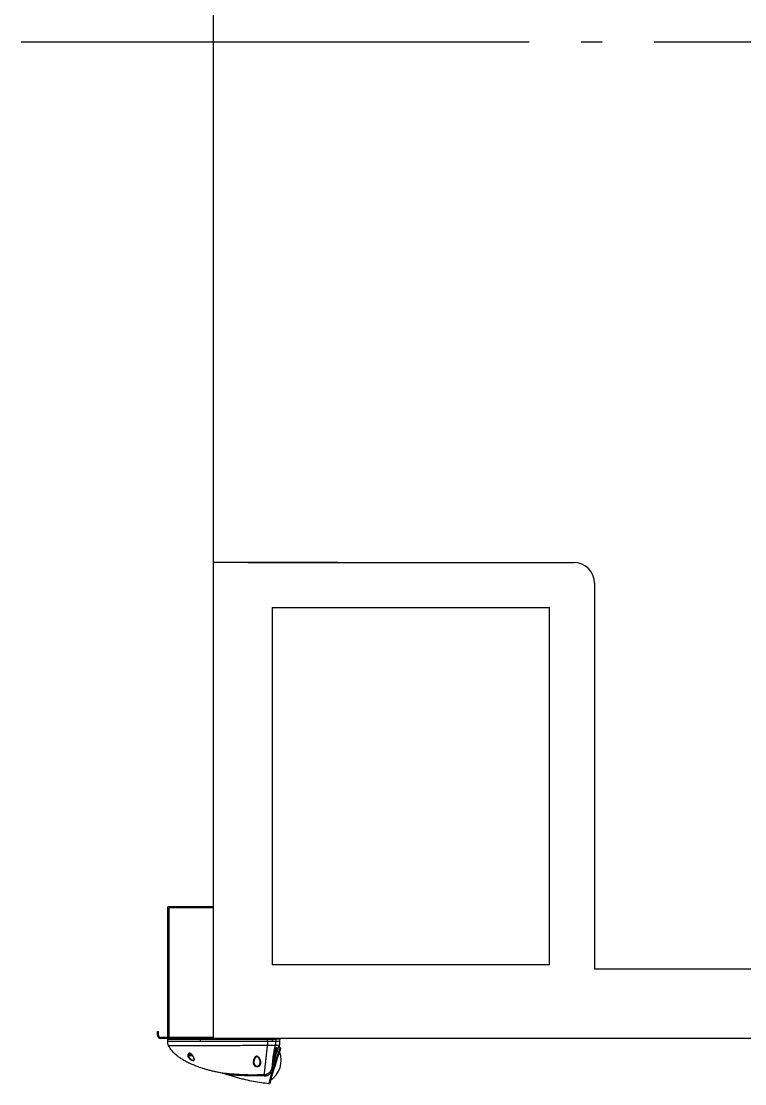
# Model space of a CAD drawing. Extents: x 39751 to 116307, y -36149 to -14965.
# Drawn here: x 90579 to 91622, y -34260 to -32729 of the extents above; entities that cross this region are included whole.
import ezdxf

# ---------------------------------------------------------------- set-up
doc = ezdxf.new("R2010")
doc.units = 0
doc.header["$LTSCALE"] = 1500
doc.linetypes.add('CENTER2', pattern=[0.72, 0.6, -0.05, 0.02, -0.05])
doc.linetypes.add('GEN3A', pattern=[3.125, 2.25, -0.875])
for name, color, linetype in [('01', 7, 'Continuous'), ('3A', 6, 'GEN3A'), ('confine0', 7, 'Continuous'), ('confine7', 4, 'CENTER2')]:
    doc.layers.add(name, color=color, linetype=linetype)
doc.layers.add('粗实线', color=3, linetype='Continuous', lineweight=30)

msp = doc.modelspace()

# ---------------------------------------------------------------- linework, layer by layer
for p, q in [((90855.7, -34005), (90790.7, -34005)), ((90790.7, -34193.5), (90790.7, -34005)), ((90855.7, -34006.5), (90792.2, -34006.5)), ((90792.2, -34193.5), (90792.2, -34006.5)), ((90775.7, -34190.5), (90775.7, -34185)), ((90775.7, -34185), (90777.2, -34185)), ((90777.2, -34190.5), (90777.2, -34185)), ((90855.7, -34193.5), (90780.2, -34193.5)), ((90855.7, -34195), (90780.2, -34195))]:
    msp.add_line(p, q)
for radius in [4.5, 3]:
    msp.add_arc((90780.2, -34190.5), radius, 180, 270)
at = {"layer": '01'}
msp.add_line((90855.7, -31323), (90855.7, -34195), dxfattribs=at)
at = {"layer": '3A'}
for p, q in [((90940.7, -33574), (91340.7, -33574)), ((90940.7, -33574), (90940.7, -34089)), ((91340.7, -34089), (91340.7, -33574)), ((91340.7, -34089), (90940.7, -34089))]:
    msp.add_line(p, q, dxfattribs=at)
at = {"layer": 'confine0'}
for p, q in [((91035.7, -33509), (90855.7, -33509)), ((90905.7, -33509), (91375.7, -33509)), ((91405.7, -33539), (91405.7, -34095)), ((91715.7, -34095), (91405.7, -34095)), ((92675.7, -34195), (90855.7, -34195))]:
    msp.add_line(p, q, dxfattribs=at)
msp.add_arc((91375.7, -33539), 30, 0, 90, dxfattribs=at)
at = {"layer": 'confine7'}
msp.add_line((112911.6, -32759), (90579.1, -32759), dxfattribs=at)
at = {"layer": '粗实线', "color": 0}
for p, q in [((90790.4, -34198.6), (90790.3, -34196.1)), ((90794.4, -34196.1), (90794.4, -34195.6)), ((90797, -34195.6), (90797, -34195)), ((90803.3, -34195), (90797, -34195)), ((90803.3, -34195), (90803.3, -34195.6)), ((90837.2, -34195), (90831, -34195)), ((90831, -34195), (90831, -34195.6)), ((90837.2, -34195), (90837.2, -34195.6)), ((90837.6, -34198.6), (90837.6, -34196.1)), ((90906.4, -34195), (90906.4, -34195.6)), ((90942.1, -34195), (90929.4, -34195)), ((90929.4, -34195), (90929.4, -34195.6)), ((90931, -34196.1), (90931, -34195.6)), ((90933.9, -34196.1), (90933.9, -34198.6)), ((90941.5, -34198.6), (90941.6, -34196.1)), ((90942.1, -34195), (90942.1, -34195.6)), ((90946.4, -34195), (90942.1, -34195)), ((90944.5, -34195.6), (90944, -34195.6)), ((90944, -34195.6), (90944, -34196.1)), ((90944.5, -34195.6), (90944.5, -34196.1)), ((90946, -34196.1), (90945.9, -34198.6)), ((90946.4, -34195), (90946.4, -34195.6)), ((90949, -34195.6), (90949, -34196.1)), ((90951.1, -34204.6), (90951, -34204.7)), ((90951.8, -34196.1), (90951.7, -34198.6)), ((90820.6, -34219.1), (90820.6, -34217.5)), ((90820.6, -34217.5), (90824.1, -34217.5)), ((90825.7, -34219.1), (90820.6, -34219.1)), ((90820.7, -34217.5), (90820.7, -34216.8)), ((90942.5, -34220.8), (90946.2, -34209.4)), ((90943.5, -34216.5), (90943.5, -34216.6)), ((90943.5, -34216.5), (90943.5, -34216.6)), ((90952.5, -34211.3), (90952.5, -34211.3)), ((90952.7, -34209), (90952.6, -34211.1)), ((90952.6, -34211.1), (90952.6, -34211.1)), ((90952.6, -34211.1), (90952.6, -34211.1)), ((90952.6, -34211.1), (90952.6, -34211.1)), ((90952.7, -34208.7), (90952.7, -34209)), ((90936, -34260.1), (90936, -34260.1)), ((90937.8, -34258.2), (90937, -34259.6)), ((90937.9, -34257.8), (90937.1, -34259.2)), ((90938.1, -34257), (90938, -34257.1))]:
    msp.add_line(p, q, dxfattribs=at)
at = {"layer": '粗实线', "color": 0, "flags": 128}
msp.add_lwpolyline([(90952.6, -34211.2), (90952.6, -34211.1), (90952.6, -34211.1)], dxfattribs=at)
at = {"layer": '粗实线', "color": 0}
for centre, radius, start, end in [((90821.6, -34219.1), 1, 180, 270), ((90920.4, -34226.8), 33.5, 303.0432, 22.0945), ((90951.7, -34208.9), 1, 355.6613, 56.7498)]:
    msp.add_arc(centre, radius, start, end, dxfattribs=at)
for points, knots in [([(90790.3, -34196.1), (90790.3, -34196.1), (90790.2, -34196.1), (90790.5, -34196.1), (90791.3, -34196.1), (90792.6, -34196.1), (90794.5, -34196.1), (90796.9, -34196.1), (90799.7, -34196.1), (90802.9, -34196.1), (90806.5, -34196.1), (90810.4, -34196.1), (90815, -34196.1), (90820.1, -34196.1), (90825.8, -34196.1), (90831.7, -34196.1), (90835.6, -34196.1), (90837.6, -34196.1)], [0, 0, 0, 0, 0.001365, 0.067316, 0.133273, 0.199442, 0.2654, 0.331194, 0.397197, 0.463006, 0.529781, 0.596754, 0.663615, 0.747529, 0.83164, 0.915893, 1, 1, 1, 1]), ([(90791.5, -34205.2), (90791.3, -34204.7), (90790.8, -34203.7), (90790.5, -34201.4), (90790.4, -34199.7), (90790.4, -34198.6)], [0, 0, 0, 0, 0.249775, 0.499557, 1, 1, 1, 1]), ([(90790.4, -34198.6), (90790.4, -34198.6), (90790.4, -34198.6), (90790.6, -34198.6), (90791.1, -34198.6), (90792, -34198.6), (90793.3, -34198.6), (90794.8, -34198.6), (90796.6, -34198.6), (90799, -34198.6), (90802, -34198.6), (90805.7, -34198.6), (90809.7, -34198.6), (90814, -34198.6), (90818.5, -34198.6), (90823.2, -34198.6), (90827.9, -34198.6), (90832.8, -34198.6), (90836, -34198.6), (90837.6, -34198.6)], [0, 0, 0, 0, 0.009571, 0.06168, 0.113823, 0.165935, 0.218076, 0.270188, 0.322328, 0.374438, 0.44395, 0.513432, 0.582904, 0.652405, 0.72193, 0.791447, 0.860963, 0.930479, 1, 1, 1, 1]), ([(90791.5, -34205.2), (90791.5, -34205.2), (90791.5, -34205.2), (90791.6, -34205.2), (90792, -34205.2), (90792.8, -34205.2), (90793.8, -34205.2), (90795.1, -34205.2), (90796.6, -34205.2), (90798.4, -34205.2), (90800.5, -34205.2), (90802.8, -34205.2), (90805.3, -34205.1), (90807.9, -34205.1), (90811.2, -34205.1), (90815.2, -34205.1), (90820, -34205.1), (90824.8, -34205.1), (90830.3, -34205), (90836.5, -34205), (90843.3, -34205), (90851.8, -34205), (90862.1, -34204.9), (90874, -34204.9), (90885.9, -34204.8), (90897.9, -34204.8), (90909.9, -34204.7), (90921.9, -34204.7), (90929.8, -34204.6), (90933.8, -34204.6)], [0, 0, 0, 0, 0.00004, 0.020869, 0.041698, 0.062526, 0.083355, 0.104184, 0.125013, 0.145841, 0.16667, 0.1875, 0.208331, 0.229158, 0.249986, 0.281228, 0.312477, 0.343722, 0.374969, 0.416637, 0.458303, 0.499971, 0.571401, 0.642833, 0.714266, 0.785699, 0.857133, 0.928565, 1, 1, 1, 1]), ([(90869.9, -34245.1), (90868.7, -34244.9), (90865.5, -34244.3), (90860.4, -34243.2), (90854.7, -34241.9), (90849.4, -34240.6), (90844.6, -34239.2), (90840.2, -34237.9), (90836.3, -34236.6), (90832.8, -34235.3), (90829.7, -34234.1), (90827, -34233.1), (90824.5, -34232), (90822.1, -34230.9), (90819.4, -34229.6), (90816.6, -34228.2), (90813.6, -34226.5), (90810.5, -34224.6), (90807.2, -34222.4), (90804.2, -34220.2), (90801.6, -34217.9), (90799.3, -34215.7), (90797, -34213.3), (90794.9, -34210.6), (90793, -34207.9), (90792, -34206), (90791.5, -34205.2)], [0, 0, 0, 0, 0.0396608, 0.1084933, 0.1727863, 0.2325469, 0.2877875, 0.3385146, 0.3847248, 0.4253942, 0.4617848, 0.4938978, 0.5217241, 0.5497726, 0.5824316, 0.6196967, 0.6560852, 0.6960009, 0.7394199, 0.7863495, 0.8196315, 0.8545709, 0.8911396, 0.9292279, 0.9687512, 1, 1, 1, 1]), ([(90931, -34195.6), (90929.2, -34195.6), (90925.6, -34195.6), (90920.5, -34195.6), (90915.7, -34195.6), (90910.8, -34195.6), (90905.8, -34195.6), (90900.7, -34195.6), (90896, -34195.6), (90891.3, -34195.6), (90886.6, -34195.6), (90881.6, -34195.6), (90876.7, -34195.6), (90871.7, -34195.6), (90866.8, -34195.6), (90861.8, -34195.6), (90856.9, -34195.6), (90852.1, -34195.6), (90847.6, -34195.6), (90843.2, -34195.6), (90838.9, -34195.6), (90834.5, -34195.6), (90830.7, -34195.6), (90827.4, -34195.6), (90824.7, -34195.6), (90821.9, -34195.6), (90819.2, -34195.6), (90816.6, -34195.6), (90814, -34195.6), (90811.3, -34195.6), (90808.6, -34195.6), (90806.1, -34195.6), (90803.8, -34195.6), (90801.7, -34195.6), (90799.8, -34195.6), (90798.2, -34195.6), (90796.9, -34195.6), (90795.8, -34195.6), (90795, -34195.6), (90794.6, -34195.6), (90794.4, -34195.6), (90794.4, -34195.6), (90794.4, -34195.6)], [0, 0, 0, 0, 0.034354, 0.066477, 0.096366, 0.124143, 0.158171, 0.189603, 0.219066, 0.246558, 0.277894, 0.308018, 0.339717, 0.370073, 0.402038, 0.432128, 0.464029, 0.494168, 0.522853, 0.549895, 0.578238, 0.605751, 0.633835, 0.652529, 0.670435, 0.688736, 0.707874, 0.726157, 0.743624, 0.765215, 0.786222, 0.806762, 0.827868, 0.848819, 0.869768, 0.890746, 0.911698, 0.932618, 0.953721, 0.97475, 0.995697, 1, 1, 1, 1]), ([(90831, -34195), (90830, -34195), (90827.3, -34195), (90823.3, -34195), (90818.9, -34195), (90815.1, -34195), (90811.6, -34195), (90808.4, -34195), (90805.6, -34195), (90804, -34195), (90803.3, -34195), (90803.3, -34195)], [0.009272, 0.009272, 0.009272, 0.009272, 0.0929105, 0.2410386, 0.3749422, 0.5008175, 0.6252261, 0.7516362, 0.8783016, 0.9897857, 0.9897873, 0.9897873, 0.9897873, 0.9897873]), ([(90906.4, -34195), (90905.9, -34195), (90903.8, -34195), (90897.5, -34195), (90887.8, -34195), (90876.4, -34195), (90866, -34195), (90856.6, -34195), (90848.2, -34195), (90841.9, -34195), (90838.3, -34195), (90837.2, -34195)], [0.0097005, 0.0097005, 0.0097005, 0.0097005, 0.0283194, 0.0972803, 0.2731369, 0.433431, 0.5793293, 0.711737, 0.8318057, 0.9409419, 0.989952, 0.989952, 0.989952, 0.989952]), ([(90837.6, -34196.1), (90839.9, -34196.1), (90844.7, -34196.1), (90851.8, -34196.1), (90858.9, -34196.1), (90866.1, -34196.1), (90873.2, -34196.1), (90880.4, -34196.1), (90887.6, -34196.1), (90894.8, -34196.1), (90902, -34196.1), (90909.2, -34196.1), (90916.4, -34196.1), (90923.6, -34196.1), (90929.4, -34196.1), (90932.9, -34196.1), (90933.9, -34196.1)], [0, 0, 0, 0, 0.074447, 0.148894, 0.223341, 0.297788, 0.372235, 0.446682, 0.5211289, 0.5955759, 0.6700229, 0.7444698, 0.8189168, 0.8933638, 0.9678108, 0.9999997, 0.9999997, 0.9999997, 0.9999997]), ([(90837.6, -34198.6), (90841.6, -34198.6), (90845.5, -34198.6), (90851.5, -34198.6), (90853.5, -34198.6), (90856.5, -34198.6), (90857.5, -34198.6), (90859.5, -34198.6), (90860.5, -34198.6), (90862.5, -34198.6), (90863.5, -34198.6), (90865.5, -34198.6), (90866.5, -34198.6), (90869.5, -34198.6), (90871.5, -34198.6), (90875.5, -34198.6), (90877.5, -34198.6), (90881.5, -34198.6), (90883.5, -34198.6), (90887.6, -34198.6), (90889.6, -34198.6), (90893.6, -34198.6), (90895.6, -34198.6), (90901.7, -34198.6), (90905.7, -34198.6), (90913.8, -34198.6), (90917.8, -34198.6), (90923.8, -34198.6), (90925.9, -34198.6), (90928.4, -34198.6), (90928.9, -34198.6), (90929.9, -34198.6), (90930.4, -34198.6), (90931.4, -34198.6), (90931.9, -34198.6), (90932.9, -34198.6), (90933.4, -34198.6), (90933.9, -34198.6)], [0, 0, 0, 0, 0.125, 0.125, 0.1875, 0.1875, 0.21875, 0.21875, 0.25, 0.25, 0.28125, 0.28125, 0.3125, 0.3125, 0.375, 0.375, 0.4375, 0.4375, 0.5, 0.5, 0.5625, 0.5625, 0.625, 0.625, 0.75, 0.75, 0.875, 0.875, 0.9375, 0.9375, 0.953125, 0.953125, 0.96875, 0.96875, 0.984375, 0.984375, 1, 1, 1, 1]), ([(90929.4, -34195), (90929.4, -34195), (90924.2, -34195), (90917, -34195), (90909.4, -34195), (90906.8, -34195), (90906.4, -34195)], [0.0097967, 0.0097967, 0.0097967, 0.0097967, 0.0168332, 0.6681764, 0.9286056, 0.9901861, 0.9901861, 0.9901861, 0.9901861]), ([(90933.8, -34204.6), (90933.8, -34204.8), (90933.8, -34205.1), (90933.7, -34205.7), (90933.6, -34206.8), (90933.4, -34208.3), (90933.2, -34210), (90933, -34211.8), (90932.9, -34213.5), (90932.6, -34215.8), (90932.3, -34218.6), (90931.9, -34221.9), (90931.6, -34225), (90931.2, -34228), (90930.9, -34230.8), (90930.6, -34233.5), (90930.4, -34236), (90930.1, -34238.5), (90929.8, -34240.6), (90929.6, -34242.6), (90929.5, -34244.1), (90929.4, -34245.1), (90929.3, -34245.7), (90929.2, -34246.3), (90929.2, -34246.8), (90929.1, -34247.2), (90929.1, -34247.3)], [0, 0, 0, 0, 0.0078, 0.015618, 0.031243, 0.062514, 0.093768, 0.125018, 0.156272, 0.18752, 0.250022, 0.312514, 0.375011, 0.437508, 0.500005, 0.559226, 0.624999, 0.684719, 0.749991, 0.810327, 0.874986, 0.899416, 0.924113, 0.949098, 0.974387, 1, 1, 1, 1]), ([(90933, -34195.6), (90932.9, -34195.6), (90932.7, -34195.6), (90932.4, -34195.6), (90932, -34195.6), (90931.7, -34195.6), (90931.4, -34195.6), (90931.1, -34195.6), (90931, -34195.6)], [0, 0, 0, 0, 0.166916, 0.333533, 0.5, 0.666467, 0.833084, 1, 1, 1, 1]), ([(90944, -34195.6), (90944, -34195.6), (90944, -34195.6), (90943.9, -34195.6), (90943.8, -34195.6), (90943.7, -34195.6), (90943.6, -34195.6), (90943.4, -34195.6), (90943.1, -34195.6), (90942.6, -34195.6), (90942.1, -34195.6), (90941.3, -34195.6), (90940.1, -34195.6), (90938.7, -34195.6), (90937.5, -34195.6), (90936.7, -34195.6), (90935.7, -34195.6), (90934.9, -34195.6), (90934.2, -34195.6), (90933.6, -34195.6), (90933.2, -34195.6), (90933, -34195.6)], [0, 0, 0, 0, 0.019857, 0.039685, 0.059497, 0.079308, 0.09913, 0.118978, 0.180965, 0.242987, 0.306782, 0.370612, 0.500005, 0.629398, 0.693194, 0.757024, 0.81901, 0.881032, 0.920683, 0.960303, 1, 1, 1, 1]), ([(90934.5, -34198.6), (90934.4, -34198.9), (90934.4, -34199.5), (90934.3, -34200.6), (90934.1, -34201.9), (90934, -34203.3), (90933.9, -34204.2), (90933.8, -34204.6)], [0, 0, 0, 0, 0.142862, 0.2857177, 0.571435, 0.7857278, 1, 1, 1, 1]), ([(90933.8, -34204.6), (90934, -34204.6), (90934.2, -34204.6), (90934.5, -34204.6), (90934.8, -34204.6), (90935.2, -34204.6), (90935.5, -34204.6), (90935.8, -34204.6), (90936.2, -34204.6), (90936.5, -34204.6), (90936.8, -34204.6), (90937.2, -34204.6), (90937.5, -34204.6), (90937.8, -34204.6), (90938.1, -34204.6), (90938.4, -34204.6), (90938.7, -34204.6), (90939, -34204.6), (90939.4, -34204.6), (90939.7, -34204.6), (90940, -34204.6), (90940.2, -34204.6), (90940.5, -34204.6), (90940.8, -34204.6), (90941.4, -34204.6), (90942.2, -34204.6), (90943.1, -34204.6), (90943.7, -34204.6), (90944.1, -34204.6), (90944.3, -34204.6), (90944.5, -34204.6), (90944.8, -34204.6), (90945, -34204.6), (90945.2, -34204.6), (90945.3, -34204.6), (90945.3, -34204.6)], [0, 0, 0, 0, 0.022039, 0.04406, 0.06606, 0.088036, 0.109983, 0.131899, 0.153785, 0.175642, 0.197471, 0.219273, 0.241048, 0.262795, 0.284512, 0.306199, 0.327855, 0.349484, 0.371087, 0.392664, 0.414218, 0.435746, 0.457243, 0.478708, 0.500137, 0.586903, 0.670181, 0.749985, 0.777628, 0.807957, 0.840973, 0.876681, 0.915091, 0.956206, 1, 1, 1, 1]), ([(90934.5, -34198.6), (90935.7, -34198.6), (90936.9, -34198.6), (90939.3, -34198.6), (90940.5, -34198.6), (90941.5, -34198.6)], [0, 0, 0, 0, 0.5, 0.5, 1, 1, 1, 1]), ([(90945.3, -34204.6), (90945.3, -34204.8), (90945.2, -34205), (90945.1, -34205.5), (90945, -34205.9), (90944.8, -34206.4), (90944.6, -34207.3), (90944.4, -34208.4), (90944.1, -34209.6), (90943.7, -34211.7), (90943.3, -34213.9), (90942.9, -34216.4), (90942.5, -34218.5), (90942.2, -34220.9), (90941.9, -34222.9), (90941.7, -34224.5), (90941.6, -34225.5), (90941.5, -34226.6), (90941.4, -34227.6), (90941.3, -34228.6), (90941.2, -34229.6), (90941.1, -34230.5), (90941, -34231.4), (90940.9, -34232.3), (90940.9, -34233.2), (90940.8, -34234), (90940.7, -34234.8), (90940.7, -34235.5), (90940.7, -34236.3), (90940.6, -34236.7), (90940.6, -34236.9)], [0, 0, 0, 0, 0.010425, 0.020843, 0.031256, 0.041916, 0.062512, 0.092133, 0.124999, 0.157856, 0.249976, 0.297976, 0.355649, 0.42298, 0.499975, 0.533608, 0.5672, 0.600752, 0.634259, 0.667718, 0.701134, 0.734511, 0.767849, 0.801147, 0.834398, 0.867602, 0.900762, 0.933881, 0.96696, 1, 1, 1, 1]), ([(90951, -34204.7), (90951, -34204.8), (90951, -34204.8), (90951, -34204.8), (90951, -34204.8), (90951, -34204.8), (90951, -34204.9), (90951, -34204.9), (90950.9, -34205), (90950.9, -34205.1), (90950.9, -34205.2), (90950.8, -34205.3), (90950.7, -34205.5), (90950.5, -34206.1), (90950.1, -34207.1), (90949.6, -34208.5), (90949, -34210.1), (90948.3, -34212), (90947.5, -34214.1), (90946.7, -34216.5), (90945.8, -34219), (90945.1, -34221.3), (90944.5, -34223.1), (90943.9, -34225.1), (90943.2, -34227.6), (90942.5, -34230), (90942, -34231.7), (90941.7, -34232.7), (90941.4, -34233.8), (90941.2, -34234.8), (90940.9, -34235.9), (90940.7, -34236.6), (90940.6, -34236.9)], [0, 0, 0, 0, 0.011319, 0.022608, 0.033872, 0.045113, 0.056336, 0.067545, 0.078744, 0.089937, 0.101129, 0.112322, 0.123521, 0.185359, 0.247111, 0.308886, 0.37079, 0.432902, 0.494732, 0.55696, 0.619501, 0.682237, 0.713784, 0.745167, 0.808499, 0.871972, 0.893152, 0.914359, 0.935619, 0.956961, 0.978413, 1, 1, 1, 1]), ([(90940.6, -34236.9), (90940.7, -34236.7), (90940.8, -34236.3), (90940.9, -34235.7), (90941.1, -34235.1), (90941.3, -34234.4), (90941.4, -34233.8), (90941.7, -34232.8), (90942.1, -34231.5), (90942.5, -34229.8), (90943, -34228.1), (90943.7, -34225.9), (90944.4, -34223.4), (90945.3, -34220.5), (90946.2, -34217.9), (90947, -34215.5), (90947.8, -34213.3), (90948.5, -34211.4), (90949.1, -34209.7), (90949.7, -34208.3), (90950.1, -34207.2), (90950.3, -34206.5), (90950.5, -34206.1), (90950.7, -34205.7), (90950.8, -34205.4), (90950.9, -34205.2), (90950.9, -34205), (90951, -34204.9), (90951, -34204.8), (90951, -34204.8), (90951, -34204.8), (90951, -34204.7)], [0, 0, 0, 0, 0.012913, 0.025665, 0.03826, 0.050701, 0.062993, 0.07514, 0.111251, 0.146761, 0.181131, 0.21564, 0.281772, 0.34467, 0.407801, 0.467761, 0.527609, 0.585557, 0.643728, 0.70161, 0.759373, 0.788606, 0.817899, 0.847649, 0.877275, 0.897202, 0.917309, 0.937619, 0.958156, 0.978943, 1, 1, 1, 1]), ([(90941.5, -34198.6), (90941.9, -34198.6), (90942.8, -34198.6), (90944.2, -34198.6), (90945.3, -34198.6), (90945.8, -34198.6), (90945.9, -34198.6)], [0.000532, 0.000532, 0.000532, 0.000532, 1.319778, 3.493504, 5.66723, 7.840425, 7.840425, 7.840425, 7.840425]), ([(90941.6, -34196.1), (90942.2, -34196.1), (90942.7, -34196.1), (90943.6, -34196.1), (90944.1, -34196.1), (90944.6, -34196.1), (90944.8, -34196.1), (90945.2, -34196.1), (90945.3, -34196.1), (90945.7, -34196.1), (90945.9, -34196.1), (90946, -34196.1)], [0, 0, 0, 0, 0.25, 0.25, 0.5, 0.5, 0.625, 0.625, 0.75, 0.75, 1, 1, 1, 1]), ([(90949, -34195.6), (90949, -34195.6), (90949, -34195.6), (90948.6, -34195.6), (90947.7, -34195.6), (90946.4, -34195.6), (90945.1, -34195.6), (90944.5, -34195.6)], [0, 0, 0, 0, 0.12, 0.34, 0.56, 0.78, 1, 1, 1, 1]), ([(90945.9, -34198.6), (90945.9, -34199.1), (90945.9, -34199.6), (90945.8, -34200.6), (90945.8, -34201.1), (90945.7, -34202.1), (90945.7, -34202.6), (90945.6, -34203.4), (90945.5, -34203.6), (90945.4, -34204.1), (90945.4, -34204.4), (90945.3, -34204.6)], [0, 0, 0, 0, 0.25, 0.25, 0.5, 0.5, 0.75, 0.75, 0.875, 0.875, 1, 1, 1, 1]), ([(90945.3, -34204.6), (90946, -34204.6), (90947.5, -34204.6), (90949.1, -34204.6), (90950.2, -34204.6), (90950.9, -34204.6), (90951.1, -34204.6), (90951.1, -34204.6), (90951.1, -34204.6)], [0, 0, 0, 0, 0.200567, 0.400826, 0.600799, 0.800512, 0.99999, 1, 1, 1, 1]), ([(90951.8, -34196.1), (90951.8, -34196.1), (90951.8, -34196.1), (90951.4, -34196.1), (90950.7, -34196.1), (90949.5, -34196.1), (90948, -34196.1), (90946.7, -34196.1), (90946, -34196.1)], [0, 0, 0, 0, 0.0967912, 0.2739071, 0.4553608, 0.6369542, 0.8185471, 1, 1, 1, 1]), ([(90951, -34204.7), (90951, -34205), (90950.9, -34205.3), (90950.9, -34205.9), (90951, -34206.3), (90951.2, -34206.9), (90951.4, -34207.2), (90951.8, -34207.7), (90952, -34207.9), (90952.3, -34208)], [0, 0, 0, 0, 0.25, 0.25, 0.5, 0.5, 0.75, 0.75, 1, 1, 1, 1]), ([(90951.7, -34198.6), (90951.7, -34199), (90951.6, -34200.1), (90951.5, -34201.7), (90951.4, -34203.2), (90951.2, -34204.2), (90951.1, -34204.6)], [0, 0, 0, 0, 0.224048, 0.503271, 0.780025, 1, 1, 1, 1]), ([(90823.9, -34217), (90823.8, -34217), (90823.7, -34216.9), (90823.5, -34216.8), (90823.3, -34216.7), (90823, -34216.5), (90822.8, -34216.4), (90822.4, -34216.3), (90822.1, -34216.2), (90821.8, -34216.1), (90821.5, -34216.1), (90821.2, -34216.2), (90820.9, -34216.2), (90820.6, -34216.4), (90820.3, -34216.6), (90820, -34216.8), (90819.8, -34217.1), (90819.6, -34217.4), (90819.4, -34217.7), (90819.3, -34218.1), (90819.3, -34218.6), (90819.2, -34219.1), (90819.2, -34219.6), (90819.4, -34220.3), (90819.6, -34221.1), (90820, -34221.9), (90820.4, -34222.5), (90820.8, -34223), (90821.3, -34223.6), (90821.8, -34224.1), (90822.4, -34224.6), (90823, -34225), (90823.5, -34225.3), (90823.8, -34225.5), (90824, -34225.6), (90824.2, -34225.7), (90824.4, -34225.8), (90824.4, -34225.8)], [0, 0, 0, 0, 0.0136094, 0.0262855, 0.0380489, 0.048926, 0.0680247, 0.0874206, 0.1056867, 0.1230698, 0.1430187, 0.1633404, 0.1839437, 0.2057391, 0.230884, 0.2567098, 0.2838702, 0.3141103, 0.3421981, 0.3727458, 0.4085894, 0.4466425, 0.4837109, 0.5219538, 0.6091486, 0.6560581, 0.7019758, 0.7449689, 0.787744, 0.8327588, 0.8764739, 0.9115087, 0.9481194, 0.9635236, 0.9772741, 0.9894126, 1, 1, 1, 1]), ([(90823.8, -34217.2), (90823.4, -34217), (90822.9, -34216.6), (90822, -34216.3), (90821.4, -34216.4), (90821.1, -34216.5), (90820.7, -34216.7), (90820.4, -34217.1), (90820.1, -34217.8), (90820, -34218.4), (90820, -34218.7)], [0, 0, 0, 0, 0.1608771, 0.2848526, 0.3796236, 0.4485725, 0.5175496, 0.6311702, 0.7918619, 1, 1, 1, 1]), ([(90820, -34218.7), (90820, -34218.9), (90820, -34219.2), (90820, -34219.8), (90820.2, -34220.3), (90820.4, -34220.9), (90820.6, -34221.4), (90820.9, -34221.9), (90821.2, -34222.5), (90821.6, -34222.9), (90822, -34223.4), (90822.5, -34223.9), (90823, -34224.4), (90823.5, -34224.8), (90823.9, -34225), (90824.1, -34225.2)], [0, 0, 0, 0, 0.086099, 0.16168, 0.238885, 0.315332, 0.402444, 0.47888, 0.544587, 0.626693, 0.70286, 0.773115, 0.854225, 0.929796, 1, 1, 1, 1]), ([(90826.6, -34220.1), (90826.6, -34220.1), (90826.5, -34220.1), (90826.5, -34220.1), (90826.5, -34220.1), (90826.4, -34220.1), (90826.3, -34220.1), (90826.2, -34220.1), (90826, -34220.1), (90825.8, -34220.1), (90825.6, -34220.1), (90825.4, -34220.1), (90825.1, -34220.1), (90824.9, -34220.1), (90824.6, -34220.1), (90824.4, -34220.1), (90824.2, -34220.1), (90824.1, -34220.1), (90823.9, -34220.1), (90823.7, -34220.1), (90823.4, -34220.1), (90823.1, -34220.1), (90822.8, -34220.1), (90822.5, -34220.1), (90822.3, -34220.1), (90822.1, -34220.1), (90821.9, -34220.1), (90821.7, -34220.1), (90821.6, -34220.1), (90821.6, -34220.1), (90821.6, -34220.1), (90821.6, -34220.1)], [0, 0, 0, 0, 0.01974, 0.042754, 0.06904, 0.098598, 0.131428, 0.167528, 0.206899, 0.24156, 0.276225, 0.31093, 0.345628, 0.381202, 0.416804, 0.453309, 0.471619, 0.489929, 0.500066, 0.541726, 0.583386, 0.625047, 0.666709, 0.708371, 0.750033, 0.791695, 0.833357, 0.875019, 0.91668, 0.958341, 1, 1, 1, 1]), ([(90828.4, -34224.6), (90828.3, -34224.3), (90828.3, -34223.7), (90828, -34222.8), (90827.6, -34222), (90827.2, -34221.3), (90826.9, -34220.8), (90826.6, -34220.4), (90826.3, -34219.9), (90825.9, -34219.3), (90825.3, -34218.6), (90824.6, -34217.9), (90824, -34217.4), (90823.7, -34217.1)], [0, 0, 0, 0, 0.136027, 0.259082, 0.367866, 0.45973, 0.510831, 0.555621, 0.621811, 0.691523, 0.77824, 0.881489, 1, 1, 1, 1]), ([(90823.9, -34217), (90823.8, -34217.1), (90823.8, -34217.1), (90823.8, -34217.2), (90823.8, -34217.2), (90823.8, -34217.2)], [0, 0, 0, 0, 0.3111291, 0.663132, 1, 1, 1, 1]), ([(90824.4, -34225.8), (90824.5, -34225.9), (90824.7, -34225.9), (90824.9, -34226), (90825.1, -34226.1), (90825.3, -34226.2), (90825.6, -34226.3), (90826, -34226.4), (90826.5, -34226.5), (90827, -34226.6), (90827.3, -34226.6), (90827.6, -34226.5), (90827.8, -34226.5), (90828.1, -34226.3), (90828.5, -34226), (90828.7, -34225.5), (90828.7, -34225), (90828.7, -34224.6), (90828.6, -34224), (90828.3, -34223.2), (90828, -34222.5), (90827.7, -34221.8), (90827.4, -34221.3), (90827.1, -34220.9), (90826.9, -34220.4), (90826.6, -34220), (90826.3, -34219.6), (90825.9, -34219.1), (90825.5, -34218.6), (90825.1, -34218.2), (90824.8, -34217.8), (90824.4, -34217.5), (90824.2, -34217.3), (90824, -34217.1), (90823.9, -34217)], [0, 0, 0, 0, 0.01386, 0.027035, 0.039546, 0.051417, 0.072444, 0.09354, 0.12622, 0.157119, 0.187047, 0.203033, 0.219335, 0.252738, 0.302903, 0.365466, 0.401521, 0.438722, 0.487826, 0.538724, 0.61116, 0.648037, 0.684949, 0.716187, 0.748491, 0.777283, 0.805428, 0.84055, 0.874393, 0.907109, 0.939191, 0.95999, 0.980235, 1, 1, 1, 1]), ([(90919, -34220.6), (90919, -34220.6), (90918.9, -34220.6), (90918.7, -34220.6), (90918.6, -34220.6), (90918.5, -34220.6), (90918.2, -34220.6), (90917.9, -34220.7), (90917.4, -34220.9), (90916.8, -34221.3), (90916.2, -34221.8), (90915.8, -34222.4), (90915.5, -34222.8), (90915.2, -34223.3), (90914.9, -34223.8), (90914.6, -34224.3), (90914.5, -34224.8), (90914.3, -34225.2), (90914.1, -34225.7), (90913.9, -34226.4), (90913.8, -34227.1), (90913.6, -34227.9), (90913.6, -34228.8), (90913.6, -34229.6), (90913.7, -34230.5), (90913.8, -34231.4), (90914.1, -34232.1), (90914.4, -34232.8), (90914.9, -34233.5), (90915.5, -34234.2), (90916.2, -34234.7), (90916.9, -34235), (90917.5, -34235.2), (90918, -34235.4), (90918.4, -34235.4), (90918.7, -34235.5), (90919, -34235.5), (90919.1, -34235.5)], [0, 0, 0, 0, 0.005706, 0.011557, 0.017584, 0.023817, 0.03028, 0.047422, 0.065278, 0.102757, 0.14454, 0.168524, 0.194735, 0.220019, 0.251728, 0.283588, 0.297813, 0.319259, 0.352802, 0.383919, 0.420543, 0.46705, 0.509833, 0.54983, 0.601698, 0.656089, 0.695466, 0.732422, 0.78117, 0.827225, 0.867771, 0.90644, 0.931689, 0.956646, 0.97197, 0.986389, 1, 1, 1, 1]), ([(90919.1, -34221.2), (90918.9, -34221.2), (90918.7, -34221.2), (90918.3, -34221.2), (90917.8, -34221.4), (90917.3, -34221.8), (90916.8, -34222.3), (90916.3, -34222.9), (90915.9, -34223.6), (90915.7, -34224.1), (90915.4, -34224.6), (90915.2, -34225.2), (90914.9, -34226.1), (90914.7, -34227.1), (90914.7, -34227.9), (90914.6, -34228.4)], [0, 0, 0, 0, 0.032423, 0.063413, 0.126748, 0.190747, 0.249986, 0.347802, 0.433664, 0.489246, 0.550739, 0.620077, 0.715776, 0.842639, 1, 1, 1, 1]), ([(90923.5, -34228.7), (90923.5, -34228.3), (90923.5, -34227.7), (90923.3, -34226.8), (90923.1, -34226.2), (90922.9, -34225.8), (90922.8, -34225.4), (90922.6, -34224.9), (90922.3, -34224.3), (90921.9, -34223.5), (90921.3, -34222.8), (90920.8, -34222.2), (90920.4, -34221.8), (90919.9, -34221.5), (90919.4, -34221.2), (90919, -34221.2), (90918.9, -34221.2)], [0, 0, 0, 0, 0.134222, 0.233387, 0.305368, 0.351731, 0.397693, 0.443966, 0.499697, 0.619177, 0.740958, 0.787606, 0.836551, 0.910554, 0.954128, 1, 1, 1, 1]), ([(90919.1, -34235.5), (90919.1, -34235.5), (90919.3, -34235.5), (90919.5, -34235.5), (90919.7, -34235.4), (90919.9, -34235.4), (90920.1, -34235.4), (90920.4, -34235.3), (90920.9, -34235.2), (90921.7, -34234.9), (90922.4, -34234.4), (90923, -34233.9), (90923.4, -34233.4), (90923.8, -34232.8), (90924, -34232.3), (90924.2, -34231.8), (90924.3, -34231.3), (90924.5, -34230.6), (90924.5, -34229.7), (90924.5, -34228.8), (90924.4, -34228), (90924.2, -34227.2), (90924, -34226.4), (90923.8, -34225.8), (90923.6, -34225.2), (90923.2, -34224.4), (90922.7, -34223.5), (90922.1, -34222.7), (90921.6, -34222.1), (90921.1, -34221.7), (90920.6, -34221.3), (90920.1, -34220.9), (90919.8, -34220.8), (90919.5, -34220.7), (90919.3, -34220.7), (90919.2, -34220.6), (90919.1, -34220.6), (90919, -34220.6)], [0, 0, 0, 0, 0.008663, 0.017262, 0.025814, 0.034338, 0.042851, 0.058866, 0.075269, 0.109003, 0.171714, 0.202675, 0.23374, 0.272542, 0.310546, 0.332897, 0.355413, 0.401594, 0.45055, 0.499942, 0.546181, 0.591383, 0.627924, 0.66392, 0.6952, 0.726776, 0.78799, 0.846803, 0.868342, 0.889471, 0.93207, 0.951619, 0.971108, 0.979501, 0.98708, 0.993892, 1, 1, 1, 1]), ([(90919, -34220.6), (90919, -34220.7), (90919, -34220.9), (90919, -34221.1), (90919, -34221.2), (90919, -34221.2), (90919, -34221.2)], [0, 0, 0, 0, 0.236534, 0.516131, 0.834118, 1, 1, 1, 1]), ([(90951.3, -34214.5), (90951.3, -34214.6), (90951.1, -34215.1), (90950.6, -34216.4), (90950, -34218.4), (90949.2, -34220.7), (90948.3, -34223.2), (90947.4, -34225.9), (90946.5, -34228.8), (90945.5, -34231.7), (90944.5, -34234.7), (90943.6, -34237.7), (90942.7, -34240.7), (90942.1, -34242.6), (90941.9, -34243.5), (90941.9, -34243.5)], [0, 0, 0, 0, 0.015759, 0.104947, 0.194199, 0.283528, 0.372923, 0.462367, 0.551838, 0.641337, 0.730807, 0.820231, 0.909593, 0.998842, 1, 1, 1, 1]), ([(90942.1, -34224.7), (90942.1, -34224.6), (90942.2, -34224.4), (90942.4, -34224), (90942.7, -34223.5), (90943, -34222.9), (90943.4, -34221.8), (90943.8, -34220.4), (90944.3, -34218.8), (90944.6, -34217.6), (90944.8, -34217.1)], [0, 0, 0, 0, 0.066602, 0.171562, 0.241424, 0.325845, 0.492927, 0.662818, 0.828891, 1, 1, 1, 1]), ([(90943.5, -34216.6), (90943.4, -34216.9), (90943.2, -34217.5), (90942.9, -34218.8), (90942.6, -34220.3), (90942.3, -34221.9), (90942.2, -34222.7), (90942.2, -34223.1)], [0, 0, 0, 0, 0.131195, 0.260281, 0.539299, 0.827266, 1, 1, 1, 1]), ([(90952.3, -34208), (90952.3, -34208), (90952.3, -34208.1), (90952.3, -34208.1), (90952.3, -34208.1), (90952.2, -34208.2), (90952.2, -34208.2), (90952.2, -34208.3), (90952.1, -34208.5), (90952, -34208.8), (90951.8, -34209.3), (90951.6, -34209.9), (90951.3, -34210.7), (90950.9, -34211.6), (90950.4, -34212.9), (90949.8, -34214.6), (90949, -34216.9), (90948.4, -34218.7), (90947.9, -34220.1), (90947.5, -34221.2), (90947.1, -34222.4), (90946.7, -34223.5), (90946.4, -34224.5), (90946.1, -34225.5), (90945.8, -34226.5), (90945.4, -34227.6), (90945.1, -34228.6), (90944.8, -34229.6), (90944.5, -34230.4), (90944.3, -34231.3), (90944, -34232.1), (90943.7, -34233.1), (90943.5, -34233.9), (90943.2, -34234.7), (90943, -34235.4), (90942.7, -34236.3), (90942.6, -34236.9), (90942.5, -34237.1)], [0, 0, 0, 0, 0.011622, 0.023851, 0.036688, 0.050131, 0.064182, 0.078839, 0.094104, 0.143049, 0.180572, 0.218815, 0.263219, 0.313103, 0.34675, 0.433815, 0.503809, 0.567538, 0.590194, 0.624763, 0.655705, 0.682602, 0.705883, 0.732843, 0.754612, 0.779371, 0.808429, 0.828002, 0.846703, 0.868319, 0.885504, 0.907313, 0.933427, 0.942403, 0.958788, 0.98661, 1, 1, 1, 1]), ([(90952.7, -34209), (90952.7, -34209), (90952.7, -34209), (90952.7, -34209), (90952.7, -34209), (90952.7, -34209.1), (90952.7, -34209.1), (90952.6, -34209.2), (90952.6, -34209.3), (90952.5, -34209.4), (90952.4, -34209.7), (90952.3, -34210.1), (90952.1, -34210.7), (90951.7, -34211.7), (90950.9, -34213.8), (90949.9, -34216.5), (90949, -34219.2), (90948.2, -34221.4), (90947.4, -34223.8), (90946.7, -34225.8), (90945.9, -34228.4), (90945.1, -34230.8), (90944.4, -34233), (90944.1, -34234.1), (90943.9, -34234.7), (90943.8, -34235.1), (90943.6, -34235.5), (90943.5, -34236), (90943.3, -34236.6), (90943.2, -34237), (90943.1, -34237.2)], [0, 0, 0, 0, 0.011409, 0.023051, 0.034925, 0.04703, 0.059366, 0.071932, 0.084727, 0.09775, 0.140786, 0.173928, 0.205537, 0.262924, 0.362242, 0.48976, 0.550134, 0.613039, 0.675444, 0.7385, 0.771701, 0.867042, 0.907076, 0.932906, 0.940254, 0.949131, 0.95954, 0.971485, 0.984967, 1, 1, 1, 1]), ([(90945.3, -34211.1), (90945.2, -34211.3), (90945, -34211.9), (90944.5, -34213.2), (90944, -34214.8), (90943.7, -34215.9), (90943.5, -34216.5)], [0, 0, 0, 0, 0.131959, 0.433392, 0.72959, 1, 1, 1, 1]), ([(90943.5, -34216.6), (90943.5, -34216.6), (90943.5, -34216.6), (90943.5, -34216.6), (90943.5, -34216.6)], [0, 0, 0, 0, 0.648698, 1, 1, 1, 1]), ([(90944.4, -34223.1), (90944.5, -34223), (90944.7, -34222.4), (90945.1, -34221.1), (90945.7, -34219.3), (90946, -34218.1), (90946.2, -34217.4)], [0, 0, 0, 0, 0.0562908, 0.3761947, 0.6914041, 1, 1, 1, 1]), ([(90944.8, -34217.1), (90944.9, -34216.7), (90945.1, -34216), (90945.3, -34214.9), (90945.5, -34213.8), (90945.7, -34212.9), (90946, -34211.9), (90946.1, -34211.2), (90946.2, -34210.7), (90946.3, -34210.4), (90946.4, -34209.9), (90946.4, -34209.5), (90946.5, -34209.1), (90946.5, -34208.9), (90946.5, -34208.8), (90946.5, -34208.8)], [0, 0, 0, 0, 0.100597, 0.20604, 0.303734, 0.394755, 0.496327, 0.608441, 0.645162, 0.694454, 0.756308, 0.830714, 0.917656, 0.980396, 1, 1, 1, 1]), ([(90944.8, -34217.1), (90944.9, -34217.1), (90945.1, -34217.2), (90945.4, -34217.2), (90945.6, -34217.3), (90945.8, -34217.3), (90945.9, -34217.4), (90946.1, -34217.4), (90946.2, -34217.4), (90946.2, -34217.4)], [0, 0, 0, 0, 0.25, 0.25, 0.5, 0.5, 0.75, 0.75, 1, 1, 1, 1]), ([(90946.2, -34217.4), (90946.3, -34216.8), (90946.7, -34215.5), (90947.1, -34213.8), (90947.4, -34212.1), (90947.7, -34210.7), (90947.8, -34209.5), (90947.8, -34208.6), (90947.7, -34208), (90947.5, -34207.8), (90947.2, -34207.9), (90946.7, -34208.4), (90946.2, -34209.2), (90945.7, -34210.1), (90945.4, -34210.9), (90945.3, -34211.1)], [0, 0, 0, 0, 0.0820109, 0.1597649, 0.2344955, 0.3104776, 0.3884932, 0.4666972, 0.5468515, 0.6274363, 0.7089216, 0.7921184, 0.8749721, 0.9553855, 1, 1, 1, 1]), ([(90946.8, -34208.4), (90946.8, -34208.4), (90946.8, -34208.4), (90946.7, -34208.5), (90946.6, -34208.7), (90946.4, -34209), (90946.1, -34209.4), (90945.9, -34209.9), (90945.6, -34210.5), (90945.4, -34211), (90945.3, -34211.2)], [0, 0, 0, 0, 0.074982, 0.15604, 0.268331, 0.413608, 0.544319, 0.693462, 0.860787, 1, 1, 1, 1]), ([(90946.2, -34229.3), (90946.3, -34229.2), (90946.4, -34228.9), (90946.5, -34228.5), (90946.7, -34228), (90946.8, -34227.6), (90947, -34227.1), (90947.1, -34226.7), (90947.2, -34226.3), (90947.4, -34225.9), (90947.8, -34224.5), (90948.8, -34221.6), (90949.9, -34218.6), (90950.7, -34216.3), (90951.1, -34215), (90951.5, -34213.8), (90951.9, -34213), (90952.1, -34212.4), (90952.2, -34212), (90952.3, -34211.7), (90952.4, -34211.4), (90952.5, -34211.2), (90952.5, -34211.1), (90952.6, -34211.1), (90952.6, -34211.1), (90952.6, -34211.1)], [0, 0, 0, 0, 0.014657, 0.029322, 0.043994, 0.058673, 0.073359, 0.088054, 0.102756, 0.117467, 0.132187, 0.244302, 0.428474, 0.500593, 0.571877, 0.6436, 0.715991, 0.766014, 0.797519, 0.832067, 0.878027, 0.925036, 0.961034, 0.98602, 1, 1, 1, 1]), ([(90951.8, -34213.4), (90951.7, -34213.6), (90951.6, -34213.9), (90951.4, -34214.3), (90951.4, -34214.4)], [0, 0, 0, 0, 0.790211, 1, 1, 1, 1]), ([(90952.5, -34211.3), (90952.5, -34211.4), (90952.4, -34211.5), (90952.2, -34212.1), (90952, -34212.8), (90951.8, -34213.3), (90951.8, -34213.4)], [0, 0, 0, 0, 0.3170858, 0.6219976, 0.9145821, 1, 1, 1, 1]), ([(90952.3, -34208), (90952.4, -34208.1), (90952.6, -34208.3), (90952.7, -34208.6), (90952.7, -34208.8), (90952.7, -34208.9)], [0, 0, 0, 0, 0.5, 0.5, 1, 1, 1, 1]), ([(90952.5, -34211.3), (90952.5, -34211.3), (90952.6, -34211.2), (90952.6, -34211.1), (90952.6, -34211.1)], [0, 0, 0, 0, 0.179539, 1, 1, 1, 1]), ([(90824.6, -34225.5), (90824.6, -34225.5), (90824.5, -34225.6), (90824.5, -34225.7), (90824.4, -34225.8), (90824.4, -34225.8)], [0, 0, 0, 0, 0.5, 0.5, 1, 1, 1, 1]), ([(90824.6, -34225.5), (90824.9, -34225.6), (90825.5, -34225.9), (90826.3, -34226.1), (90826.9, -34226.2), (90827.4, -34226.2), (90827.8, -34226), (90828, -34225.8), (90828.3, -34225.5), (90828.4, -34225.1), (90828.4, -34224.7), (90828.4, -34224.6)], [0, 0, 0, 0, 0.15917, 0.304016, 0.379968, 0.455042, 0.606054, 0.677178, 0.751648, 0.912517, 1, 1, 1, 1]), ([(90914.6, -34228.3), (90914.6, -34228.4), (90914.6, -34228.7), (90914.6, -34229.2), (90914.7, -34229.8), (90914.7, -34230.4), (90914.9, -34231), (90915.1, -34231.7), (90915.4, -34232.3), (90915.7, -34232.9), (90916.1, -34233.4), (90916.7, -34234), (90917.3, -34234.4), (90918.1, -34234.7), (90918.7, -34234.7), (90919.1, -34234.8)], [0, 0, 0, 0, 0.041064, 0.110247, 0.174192, 0.232899, 0.327951, 0.415596, 0.495973, 0.566759, 0.633001, 0.752736, 0.819293, 0.882072, 1, 1, 1, 1]), ([(90919.1, -34234.8), (90919.5, -34234.7), (90920.3, -34234.7), (90921.2, -34234.2), (90921.7, -34233.8), (90922.3, -34233.3), (90922.7, -34232.6), (90923.1, -34231.9), (90923.3, -34231.2), (90923.4, -34230.5), (90923.5, -34229.8), (90923.5, -34229.2), (90923.5, -34228.8), (90923.5, -34228.6)], [0, 0, 0, 0, 0.120018, 0.250531, 0.309284, 0.372152, 0.511298, 0.592754, 0.681809, 0.7786, 0.859276, 0.949393, 1, 1, 1, 1]), ([(90919.1, -34234.8), (90919.1, -34234.9), (90919.1, -34235), (90919.1, -34235.2), (90919.1, -34235.4), (90919.1, -34235.5)], [0, 0, 0, 0, 0.5, 0.5, 1, 1, 1, 1]), ([(90937.8, -34258.2), (90937.8, -34258.2), (90937.8, -34258.2), (90937.9, -34257.9), (90938, -34257.6), (90938, -34257.4), (90938.1, -34257.2), (90938.1, -34257), (90938.2, -34256.8), (90938.3, -34256.4), (90938.4, -34255.9), (90938.6, -34255.4), (90938.7, -34254.9), (90938.8, -34254.5), (90938.9, -34254.1), (90939, -34253.6), (90939.2, -34252.9), (90939.4, -34252.3), (90939.6, -34251.5), (90939.8, -34250.6), (90940.1, -34249.7), (90940.3, -34248.8), (90940.6, -34247.8), (90941, -34246.6), (90941.4, -34245.1), (90941.9, -34243.4), (90942.5, -34241.3), (90943.2, -34239.1), (90943.7, -34237.5), (90943.9, -34236.6), (90944, -34236.5)], [0, 0, 0, 0, 0.072896, 0.141728, 0.160534, 0.179587, 0.198886, 0.218431, 0.238222, 0.258258, 0.301522, 0.337517, 0.362583, 0.38231, 0.398995, 0.426137, 0.458846, 0.485188, 0.515843, 0.554985, 0.590512, 0.62243, 0.650742, 0.697528, 0.743192, 0.791427, 0.860202, 0.926796, 0.990384, 1, 1, 1, 1]), ([(90942.2, -34223.1), (90942.2, -34223.3), (90942.1, -34224), (90942, -34225), (90942.1, -34226), (90942.2, -34226.6), (90942.4, -34226.9), (90942.7, -34226.8), (90943.1, -34226.3), (90943.5, -34225.5), (90944, -34224.4), (90944.3, -34223.5), (90944.4, -34223.1)], [0, 0, 0, 0, 0.045091, 0.157423, 0.26637, 0.372144, 0.477484, 0.581881, 0.688714, 0.797274, 0.907569, 1, 1, 1, 1]), ([(90942.2, -34223), (90942.2, -34223.2), (90942.1, -34223.6), (90942.1, -34224.2), (90942.1, -34224.7), (90942.1, -34225.2), (90942.1, -34225.5), (90942.1, -34225.5), (90942.1, -34225.5)], [0, 0, 0, 0, 0.17092, 0.343721, 0.492144, 0.715784, 0.914654, 1, 1, 1, 1]), ([(90944, -34236.5), (90944.2, -34235.8), (90944.7, -34234.3), (90945.4, -34231.9), (90946, -34230.2), (90946.2, -34229.3)], [0, 0, 0, 0, 0.2832783, 0.6411182, 1, 1, 1, 1]), ([(90926.1, -34247.4), (90925.7, -34247.4), (90924.9, -34247.5), (90923.7, -34247.5), (90922.5, -34247.5), (90921.2, -34247.5), (90919.9, -34247.5), (90918, -34247.6), (90915.4, -34247.6), (90912.1, -34247.6), (90909, -34247.6), (90905.1, -34247.5), (90900.7, -34247.4), (90895.8, -34247.1), (90892, -34246.9), (90889.2, -34246.8), (90887.2, -34246.6), (90885.4, -34246.5), (90883.1, -34246.3), (90880.9, -34246.2), (90878.9, -34246), (90877.6, -34245.9), (90876.3, -34245.7), (90875.1, -34245.6), (90874.1, -34245.5), (90872.9, -34245.4), (90871.7, -34245.3), (90870.8, -34245.2), (90870.4, -34245.2), (90870.2, -34245.2), (90870, -34245.1), (90869.9, -34245.1), (90869.9, -34245.1)], [0, 0, 0, 0, 0.018102, 0.036695, 0.055792, 0.075405, 0.095545, 0.116223, 0.165585, 0.220593, 0.269328, 0.315094, 0.401187, 0.479446, 0.551552, 0.585857, 0.617674, 0.648633, 0.678234, 0.733596, 0.760083, 0.784487, 0.808253, 0.830826, 0.851583, 0.872465, 0.909515, 0.942429, 0.957567, 0.972178, 0.986397, 1, 1, 1, 1]), ([(90869.9, -34245.1), (90871.2, -34245.4), (90872.5, -34245.7), (90875.1, -34246.4), (90876.4, -34246.8), (90877.6, -34247.3)], [0, 0, 0, 0, 0.5, 0.5, 1, 1, 1, 1]), ([(90936, -34260.1), (90932.4, -34259.7), (90925.1, -34258.7), (90913.9, -34256.9), (90904.2, -34254.9), (90896.1, -34253), (90889.6, -34251.3), (90883.5, -34249.4), (90879.5, -34248), (90877.6, -34247.3)], [0, 0, 0, 0, 0.180877, 0.372541, 0.56549, 0.678372, 0.789792, 0.899099, 1, 1, 1, 1]), ([(90929.3, -34248.8), (90926.9, -34248.9), (90921.9, -34248.9), (90914.5, -34248.8), (90907.1, -34248.7), (90899.8, -34248.5), (90892.8, -34248.2), (90887.1, -34247.9), (90883, -34247.7), (90880.3, -34247.5), (90878.9, -34247.4), (90877.9, -34247.3), (90877.6, -34247.3), (90877.6, -34247.3)], [0, 0, 0, 0, 0.125, 0.25, 0.375, 0.5, 0.625, 0.75, 0.8125, 0.875, 0.9375, 0.9375, 1, 1, 1, 1]), ([(90929.1, -34247.3), (90928.8, -34247.3), (90928.1, -34247.4), (90927.1, -34247.4), (90926.4, -34247.4), (90926.1, -34247.4)], [0, 0, 0, 0, 0.335059, 0.668429, 1, 1, 1, 1]), ([(90930.6, -34247.2), (90930.5, -34247.2), (90930.4, -34247.3), (90930.1, -34247.3), (90929.9, -34247.3), (90929.6, -34247.3), (90929.4, -34247.3), (90929.2, -34247.3), (90929.1, -34247.3)], [0, 0, 0, 0, 0.144205, 0.297281, 0.45934, 0.630459, 0.810678, 1, 1, 1, 1]), ([(90929.1, -34247.3), (90929.1, -34247.5), (90929.2, -34247.7), (90929.3, -34248.2), (90929.3, -34248.5), (90929.3, -34248.8)], [0, 0, 0, 0, 0.5, 0.5, 1, 1, 1, 1]), ([(90929.3, -34248.8), (90929.5, -34248.8), (90929.7, -34248.8), (90930.1, -34248.8), (90930.5, -34248.8), (90930.8, -34248.8), (90931, -34248.8), (90931.1, -34248.8)], [0, 0, 0, 0, 0.218342, 0.427375, 0.62723, 0.818052, 1, 1, 1, 1]), ([(90937.5, -34243.5), (90937.4, -34243.5), (90937.3, -34243.7), (90937.1, -34243.9), (90936.9, -34244.1), (90936.6, -34244.3), (90936.4, -34244.5), (90936.2, -34244.7), (90935.8, -34245), (90935.1, -34245.4), (90934.3, -34246), (90933.3, -34246.4), (90932.5, -34246.7), (90931.9, -34246.9), (90931.5, -34247.1), (90931, -34247.2), (90930.7, -34247.2), (90930.6, -34247.2)], [0, 0, 0, 0, 0.03678, 0.073973, 0.111597, 0.149665, 0.18819, 0.227181, 0.266646, 0.388275, 0.511709, 0.650372, 0.77304, 0.832127, 0.889588, 0.945511, 1, 1, 1, 1]), ([(90930.6, -34247.2), (90930.7, -34247.4), (90930.8, -34247.8), (90931, -34248.4), (90931.1, -34248.8)], [-0.000211, -0.000211, -0.000211, -0.000211, 4.220438, 8.441355, 8.441355, 8.441355, 8.441355]), ([(90931.1, -34248.8), (90931.2, -34248.7), (90931.4, -34248.7), (90931.8, -34248.7), (90932.1, -34248.6), (90932.4, -34248.6), (90932.7, -34248.5), (90933.1, -34248.4), (90933.7, -34248.2), (90934.5, -34247.9), (90935.7, -34247.5), (90936.7, -34246.9), (90937.6, -34246.3), (90938.2, -34245.8), (90938.7, -34245.4), (90939.1, -34245), (90939.4, -34244.7), (90939.6, -34244.5)], [0, 0, 0, 0, 0.03287, 0.065828, 0.098902, 0.132117, 0.1655, 0.199072, 0.232856, 0.357407, 0.483241, 0.610354, 0.736176, 0.801341, 0.867012, 0.933223, 1, 1, 1, 1]), ([(90940.4, -34243.5), (90940.4, -34243.7), (90940.3, -34243.9), (90940.2, -34244.3), (90940.1, -34244.7), (90940, -34245), (90939.8, -34245.6), (90939.6, -34246.4), (90939.2, -34247.7), (90938.9, -34249.1), (90938.5, -34250.6), (90938.1, -34252), (90937.6, -34253.8), (90937.3, -34255.2), (90937, -34256.2), (90936.8, -34256.9), (90936.7, -34257.5), (90936.5, -34258), (90936.4, -34258.4), (90936.4, -34258.8), (90936.3, -34259.2), (90936.2, -34259.5), (90936.1, -34259.8), (90936.1, -34260), (90936, -34260.1), (90936, -34260.1), (90936, -34260.1), (90936, -34260.1)], [0, 0, 0, 0, 0.014184, 0.027685, 0.040477, 0.052535, 0.063836, 0.097018, 0.138633, 0.216416, 0.255973, 0.316017, 0.394028, 0.505086, 0.537551, 0.56993, 0.631298, 0.663833, 0.697306, 0.728689, 0.770021, 0.821237, 0.867454, 0.908521, 0.944339, 0.974844, 1, 1, 1, 1]), ([(90941.3, -34243.5), (90941.2, -34243.6), (90941.2, -34244), (90941, -34244.4), (90940.9, -34244.9), (90940.8, -34245.3), (90940.7, -34245.7), (90940.5, -34246.1), (90940.4, -34246.5), (90940.3, -34246.9), (90940.2, -34247.2), (90940.1, -34247.6), (90940.1, -34247.9), (90940, -34248.2), (90939.9, -34248.5), (90939.8, -34248.8), (90939.7, -34249), (90939.7, -34249.3), (90939.6, -34249.5), (90939.5, -34249.8), (90939.4, -34250.4), (90939.1, -34251.4), (90938.7, -34252.8), (90938.4, -34254.1), (90938.1, -34255.2), (90937.9, -34256.2), (90937.6, -34257.1), (90937.4, -34257.9), (90937.3, -34258.4), (90937.2, -34258.7), (90937.2, -34258.9), (90937.2, -34259), (90937.1, -34259.2), (90937.1, -34259.3), (90937.1, -34259.5), (90937, -34259.6), (90937, -34259.6), (90937, -34259.6), (90937, -34259.6)], [0, 0, 0, 0, 0.016945, 0.033455, 0.049528, 0.065165, 0.080366, 0.095129, 0.109456, 0.123346, 0.1368, 0.149818, 0.162398, 0.174543, 0.186251, 0.197522, 0.208357, 0.218756, 0.228718, 0.238244, 0.247334, 0.302579, 0.372314, 0.440411, 0.497763, 0.556695, 0.623517, 0.694228, 0.749348, 0.770655, 0.793597, 0.818176, 0.844389, 0.872239, 0.901725, 0.932848, 0.965608, 1, 1, 1, 1]), ([(90940.6, -34236.9), (90940.6, -34237), (90940.6, -34237.1), (90940.5, -34237.3), (90940.5, -34237.5), (90940.4, -34237.7), (90940.3, -34238), (90940.2, -34238.4), (90940.1, -34238.9), (90939.9, -34239.4), (90939.7, -34240), (90939.4, -34240.5), (90939.2, -34241.1), (90938.9, -34241.5), (90938.6, -34242), (90938.3, -34242.5), (90937.9, -34243), (90937.6, -34243.3), (90937.5, -34243.5)], [0, 0, 0, 0, 0.025014, 0.051566, 0.079686, 0.1094, 0.140731, 0.193993, 0.269014, 0.347322, 0.429922, 0.516889, 0.590953, 0.667586, 0.746811, 0.828636, 0.913042, 1, 1, 1, 1]), ([(90937.5, -34243.5), (90937.6, -34243.5), (90937.9, -34243.5), (90938.4, -34243.7), (90939, -34244.1), (90939.4, -34244.4), (90939.6, -34244.5)], [-0.00013, -0.00013, -0.00013, -0.00013, 2.110166, 4.220678, 6.33119, 8.441348, 8.441348, 8.441348, 8.441348]), ([(90941.8, -34243.7), (90941.8, -34243.8), (90941.7, -34244.2), (90941.5, -34245), (90941.2, -34246), (90940.9, -34246.8), (90940.7, -34247.8), (90940.3, -34248.9), (90940, -34250.2), (90939.7, -34251.3), (90939.4, -34252.2), (90939.3, -34252.9), (90939.1, -34253.6), (90938.9, -34254.3), (90938.6, -34255.1), (90938.5, -34255.8), (90938.4, -34256.1), (90938.3, -34256.3)], [0, 0, 0, 0, 0.011112, 0.08075, 0.137293, 0.18185, 0.23761, 0.31386, 0.40517, 0.503543, 0.555366, 0.608939, 0.66552, 0.737186, 0.826853, 0.934308, 1, 1, 1, 1]), ([(90939.6, -34244.5), (90939.7, -34244.5), (90939.8, -34244.3), (90940, -34244), (90940.2, -34243.8), (90940.4, -34243.6), (90940.4, -34243.5)], [0, 0, 0, 0, 0.251442, 0.501862, 0.751352, 1, 1, 1, 1]), ([(90942.5, -34237.1), (90942.5, -34237.2), (90942.4, -34237.5), (90942.3, -34237.9), (90942.2, -34238.3), (90942, -34238.7), (90941.9, -34239), (90941.8, -34239.4), (90941.7, -34239.8), (90941.6, -34240.1), (90941.5, -34240.6), (90941.2, -34241.2), (90941, -34241.9), (90940.7, -34242.7), (90940.5, -34243.3), (90940.4, -34243.5)], [0, 0, 0, 0, 0.062289, 0.123075, 0.182053, 0.239337, 0.295251, 0.350014, 0.403707, 0.45639, 0.508087, 0.626284, 0.742808, 0.86819, 1, 1, 1, 1]), ([(90940.4, -34243.5), (90940.6, -34243.6), (90940.8, -34243.6), (90941.1, -34243.6), (90941.2, -34243.5), (90941.3, -34243.5)], [0, 0, 0, 0, 0.5, 0.5, 1, 1, 1, 1]), ([(90940.6, -34236.9), (90940.7, -34236.9), (90940.7, -34236.9), (90940.9, -34236.9), (90941.1, -34236.9), (90941.4, -34236.9), (90941.6, -34236.9), (90942, -34237), (90942.3, -34237), (90942.5, -34237.1)], [0, 0, 0, 0, 0.25, 0.25, 0.5, 0.5, 0.75, 0.75, 1, 1, 1, 1]), ([(90943.1, -34237.2), (90943.1, -34237.3), (90943, -34237.6), (90942.9, -34238), (90942.8, -34238.3), (90942.6, -34238.7), (90942.5, -34239.1), (90942.4, -34239.5), (90942.3, -34239.8), (90942.1, -34240.6), (90941.8, -34241.8), (90941.4, -34242.9), (90941.3, -34243.5)], [0, 0, 0, 0, 0.059105, 0.118222, 0.177244, 0.236197, 0.295151, 0.35409, 0.413013, 0.471948, 0.721724, 1, 1, 1, 1]), ([(90943.1, -34237.2), (90943.1, -34237.2), (90943, -34237.2), (90942.8, -34237.1), (90942.6, -34237.1), (90942.5, -34237.1)], [0, 0, 0, 0, 0.5, 0.5, 1, 1, 1, 1]), ([(90936, -34260.1), (90936.2, -34260.2), (90936.4, -34260.1), (90936.8, -34259.9), (90936.9, -34259.8), (90937, -34259.6)], [0, 0, 0, 0, 0.5, 0.5, 1, 1, 1, 1]), ([(90937.8, -34258.2), (90937.8, -34258.2), (90937.9, -34258.1), (90937.9, -34257.9), (90937.9, -34257.8), (90937.9, -34257.8)], [0, 0, 0, 0, 0.410554, 0.828614, 1, 1, 1, 1]), ([(90938.1, -34256.9), (90938, -34257.1), (90937.9, -34257.4), (90937.9, -34257.5), (90937.9, -34257.5)], [0, 0, 0, 0, 0.416598, 1, 1, 1, 1]), ([(90938.1, -34257.1), (90938.1, -34257.2), (90938.1, -34257.3), (90938, -34257.4), (90938, -34257.5), (90938, -34257.7), (90937.9, -34257.8), (90937.9, -34257.9), (90937.9, -34257.9)], [0, 0, 0, 0, 0.127925, 0.300916, 0.494091, 0.70748, 0.941121, 1, 1, 1, 1]), ([(90937.9, -34258), (90937.9, -34258), (90937.9, -34258.1), (90937.9, -34258), (90937.9, -34257.9)], [0, 0, 0, 0, 0.246918, 1, 1, 1, 1])]:
    msp.add_open_spline(points, degree=3, knots=knots, dxfattribs=at)
for points in [[(90933.9, -34196.1), (90936.6, -34196.1), (90939.3, -34196.1), (90941.6, -34196.1)], [(90934.5, -34198.6), (90934.3, -34198.6), (90934.1, -34198.6), (90933.9, -34198.6)], [(90945.9, -34198.6), (90949.7, -34198.6), (90951.7, -34198.6), (90951.7, -34198.6)], [(90952.3, -34208), (90952.3, -34208), (90952.3, -34208), (90952.3, -34208)], [(90952.7, -34208.9), (90952.7, -34208.9), (90952.7, -34208.9), (90952.7, -34209)], [(90824.1, -34225.2), (90824.2, -34225.3), (90824.4, -34225.4), (90824.6, -34225.5)], [(90926.1, -34247.4), (90926.1, -34247.4), (90926.1, -34247.4), (90926.1, -34247.4)]]:
    msp.add_open_spline(points, degree=3, dxfattribs=at)

doc.saveas('drawing.dxf')
